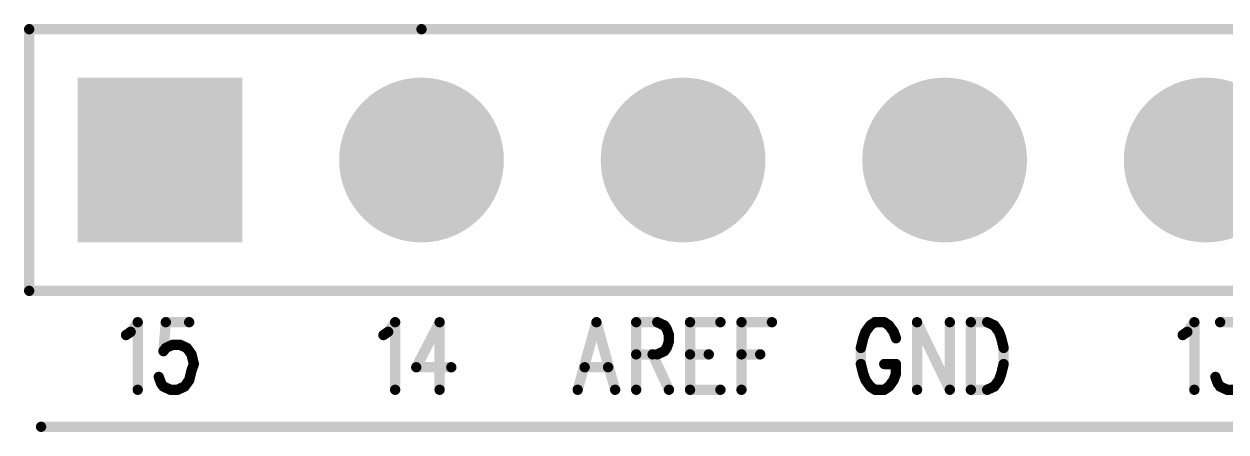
# Model space of a CAD drawing. Extents: x 97 to 206, y 100 to 175.
# Drawn here: x 140.33 to 152.01, y 157.45 to 161.41 of the extents above; entities that cross this region are included whole.
import ezdxf

# ---------------------------------------------------------------- set-up
doc = ezdxf.new("R2010")
doc.units = 0
doc.layers.get('0').update_dxf_attribs({"linetype": 'CONTINUOUS'})
doc.layers.add('MASK-TOP_PHO', color=10, linetype='CONTINUOUS')
doc.layers.add('SILK-TOP_PHO', color=9, linetype='CONTINUOUS')

# ---------------------------------------------------------------- blocks, each defined once
blk = doc.blocks.new('ROUND_1')
at = {"const_width": 0.050038}
blk.add_lwpolyline([(-0.025018, 0, 1), (0.025018, 0, 1)], format="xyb", close=True, dxfattribs=at)
blk = doc.blocks.new('SQUARE_170')
blk.add_solid([(0.799972, 0.799972), (0.799972, -0.799972), (-0.799972, 0.799972), (-0.799972, -0.799972)])
blk = doc.blocks.new('ROUND_171')
at = {"const_width": 0.799972}
blk.add_lwpolyline([(-0.399986, 0, 1), (0.399986, 0, 1)], format="xyb", close=True, dxfattribs=at)

msp = doc.modelspace()

# ---------------------------------------------------------------- linework, layer by layer
at = {"layer": 'SILK-TOP_PHO', "const_width": 0.100076}
for points in [[(140.384784, 161.35985), (144.194784, 161.35985)], [(140.384784, 158.81985), (140.384784, 161.35985)], [(144.194784, 161.35985), (165.784784, 161.35985)], [(165.784784, 158.81985), (140.384784, 158.81985)], [(141.370558, 158.421832), (141.43863, 158.515558)], [(141.43863, 158.515558), (141.43863, 157.859476)], [(141.711426, 158.515558), (141.688566, 158.23438)], [(141.938756, 158.515558), (141.711426, 158.515558)], [(143.870426, 158.421832), (143.938752, 158.515558)], [(143.938752, 158.515558), (143.938752, 157.859476)], [(144.370552, 158.515558), (144.143222, 158.07817)], [(144.370552, 158.515558), (144.370552, 157.859476)], [(145.893282, 158.515558), (145.711418, 157.859476)], [(145.893282, 158.515558), (146.074892, 157.859476)], [(146.279616, 158.515558), (146.279616, 157.859476)], [(146.279616, 158.515558), (146.484086, 158.515558)], [(146.484086, 158.515558), (146.552158, 158.484316)], [(146.552158, 158.484316), (146.575018, 158.453074)], [(146.802348, 158.515558), (146.802348, 157.859476)], [(146.802348, 158.515558), (147.09775, 158.515558)], [(147.30222, 158.515558), (147.30222, 157.859476)], [(147.30222, 158.515558), (147.597622, 158.515558)], [(148.552154, 158.484316), (148.506942, 158.421832)], [(148.59762, 158.515558), (148.552154, 158.484316)], [(148.688552, 158.515558), (148.59762, 158.515558)], [(148.734018, 158.484316), (148.688552, 158.515558)], [(148.779484, 158.421832), (148.734018, 158.484316)], [(149.006814, 158.515558), (149.006814, 157.859476)], [(149.006814, 158.515558), (149.325076, 157.859476)], [(149.325076, 158.515558), (149.325076, 157.859476)], [(149.529546, 158.515558), (149.529546, 157.859476)], [(149.529546, 158.515558), (149.68855, 158.515558)], [(149.68855, 158.515558), (149.756876, 158.484316)], [(149.756876, 158.484316), (149.802342, 158.421832)], [(151.631904, 158.421832), (151.699976, 158.515558)], [(151.699976, 158.515558), (151.699976, 157.859476)], [(151.949912, 158.515558), (152.200102, 158.515558)], [(141.325092, 158.39059), (141.370558, 158.421832)], [(143.82496, 158.39059), (143.870426, 158.421832)], [(146.575018, 158.453074), (146.597624, 158.39059)], [(146.597624, 158.39059), (146.597624, 158.328106)], [(148.484082, 158.359348), (148.461476, 158.265622)], [(148.506942, 158.421832), (148.484082, 158.359348)], [(148.802344, 158.359348), (148.779484, 158.421832)], [(149.802342, 158.421832), (149.824948, 158.359348)], [(149.824948, 158.359348), (149.847808, 158.265622)], [(151.586438, 158.39059), (151.631904, 158.421832)], [(141.688566, 158.23438), (141.711426, 158.265622)], [(141.711426, 158.265622), (141.779498, 158.296864)], [(141.779498, 158.296864), (141.847824, 158.296864)], [(141.847824, 158.296864), (141.915896, 158.265622)], [(141.915896, 158.265622), (141.961362, 158.203138)], [(146.552158, 158.23438), (146.484086, 158.203138)], [(146.575018, 158.265622), (146.552158, 158.23438)], [(146.597624, 158.328106), (146.575018, 158.265622)], [(148.461476, 158.265622), (148.461476, 158.109412)], [(149.847808, 158.265622), (149.847808, 158.109412)], [(141.961362, 158.203138), (141.983968, 158.109412)], [(141.983968, 158.109412), (141.961362, 158.046928)], [(146.484086, 158.203138), (146.279616, 158.203138)], [(146.43862, 158.203138), (146.597624, 157.859476)], [(146.802348, 158.203138), (146.984212, 158.203138)], [(147.30222, 158.203138), (147.484084, 158.203138)], [(148.461476, 158.109412), (148.484082, 158.015686)], [(148.688552, 158.109412), (148.802344, 158.109412)], [(148.802344, 158.015686), (148.802344, 158.109412)], [(149.847808, 158.109412), (149.824948, 158.015686)], [(141.961362, 158.046928), (141.938756, 157.953202)], [(144.143222, 158.07817), (144.48409, 158.07817)], [(145.77949, 158.07817), (146.00682, 158.07817)], [(148.484082, 158.015686), (148.506942, 157.953202)], [(148.779484, 157.953202), (148.802344, 158.015686)], [(149.824948, 158.015686), (149.802342, 157.953202)], [(141.66596, 157.92196), (141.6431, 157.984444)], [(141.688566, 157.890718), (141.66596, 157.92196)], [(141.756892, 157.859476), (141.688566, 157.890718)], [(141.89329, 157.890718), (141.824964, 157.859476)], [(141.938756, 157.953202), (141.89329, 157.890718)], [(148.506942, 157.953202), (148.552154, 157.890718)], [(148.552154, 157.890718), (148.59762, 157.859476)], [(148.688552, 157.859476), (148.734018, 157.890718)], [(148.734018, 157.890718), (148.779484, 157.953202)], [(149.756876, 157.890718), (149.68855, 157.859476)], [(149.802342, 157.953202), (149.756876, 157.890718)], [(151.927306, 157.92196), (151.904446, 157.984444)], [(151.949912, 157.890718), (151.927306, 157.92196)], [(152.018238, 157.859476), (151.949912, 157.890718)], [(141.824964, 157.859476), (141.756892, 157.859476)], [(146.802348, 157.859476), (147.09775, 157.859476)], [(148.59762, 157.859476), (148.688552, 157.859476)], [(149.68855, 157.859476), (149.529546, 157.859476)], [(152.08631, 157.859476), (152.018238, 157.859476)], [(140.5001, 157.500066), (167.500046, 157.500066)]]:
    msp.add_lwpolyline(points, dxfattribs=at)

# ---------------------------------------------------------------- block references
at = {"layer": 'MASK-TOP_PHO'}
for name, p in [('SQUARE_170', (141.654784, 160.08985)), ('ROUND_171', (144.194784, 160.08985)), ('ROUND_171', (146.734784, 160.08985)), ('ROUND_171', (149.274784, 160.08985)), ('ROUND_171', (151.814784, 160.08985))]:
    msp.add_blockref(name, p, dxfattribs=at)
at = {"layer": 'SILK-TOP_PHO'}
for p in [(140.384784, 161.35985), (140.384784, 161.35985), (144.194784, 161.35985), (140.384784, 158.81985), (141.43863, 158.515558), (141.711426, 158.515558), (141.938756, 158.515558), (143.938752, 158.515558), (144.370552, 158.515558), (144.370552, 158.515558), (145.893282, 158.515558), (145.893282, 158.515558), (146.279616, 158.515558), (146.279616, 158.515558), (146.484086, 158.515558), (146.552158, 158.484316), (146.802348, 158.515558), (146.802348, 158.515558), (147.09775, 158.515558), (147.30222, 158.515558), (147.30222, 158.515558), (147.597622, 158.515558), (148.552154, 158.484316), (148.59762, 158.515558), (148.688552, 158.515558), (148.734018, 158.484316), (149.006814, 158.515558), (149.006814, 158.515558), (149.325076, 158.515558), (149.529546, 158.515558), (149.529546, 158.515558), (149.68855, 158.515558), (149.756876, 158.484316), (151.699976, 158.515558), (151.949912, 158.515558), (141.325092, 158.39059), (141.370558, 158.421832), (143.82496, 158.39059), (143.870426, 158.421832), (146.575018, 158.453074), (146.597624, 158.39059), (148.484082, 158.359348), (148.506942, 158.421832), (148.779484, 158.421832), (148.802344, 158.359348), (149.802342, 158.421832), (149.824948, 158.359348), (151.586438, 158.39059), (151.631904, 158.421832), (141.688566, 158.23438), (141.711426, 158.265622), (141.779498, 158.296864), (141.847824, 158.296864), (141.915896, 158.265622), (146.552158, 158.23438), (146.575018, 158.265622), (146.597624, 158.328106), (148.461476, 158.265622), (149.847808, 158.265622), (141.961362, 158.203138), (141.983968, 158.109412), (146.279616, 158.203138), (146.43862, 158.203138), (146.484086, 158.203138), (146.802348, 158.203138), (146.984212, 158.203138), (147.30222, 158.203138), (147.484084, 158.203138), (148.461476, 158.109412), (148.688552, 158.109412), (148.802344, 158.109412), (148.802344, 158.109412), (149.847808, 158.109412), (141.961362, 158.046928), (144.143222, 158.07817), (144.48409, 158.07817), (145.77949, 158.07817), (146.00682, 158.07817), (148.484082, 158.015686), (148.802344, 158.015686), (149.824948, 158.015686), (141.6431, 157.984444), (141.66596, 157.92196), (141.688566, 157.890718), (141.89329, 157.890718), (141.938756, 157.953202), (148.506942, 157.953202), (148.552154, 157.890718), (148.734018, 157.890718), (148.779484, 157.953202), (149.756876, 157.890718), (149.802342, 157.953202), (151.904446, 157.984444), (151.927306, 157.92196), (151.949912, 157.890718), (141.43863, 157.859476), (141.756892, 157.859476), (141.824964, 157.859476), (143.938752, 157.859476), (144.370552, 157.859476), (145.711418, 157.859476), (146.074892, 157.859476), (146.279616, 157.859476), (146.597624, 157.859476), (146.802348, 157.859476), (146.802348, 157.859476), (147.09775, 157.859476), (147.30222, 157.859476), (148.59762, 157.859476), (148.688552, 157.859476), (149.006814, 157.859476), (149.325076, 157.859476), (149.325076, 157.859476), (149.529546, 157.859476), (149.529546, 157.859476), (149.68855, 157.859476), (151.699976, 157.859476), (152.018238, 157.859476), (140.5001, 157.500066)]:
    msp.add_blockref('ROUND_1', p, dxfattribs=at)

doc.saveas('drawing.dxf')
